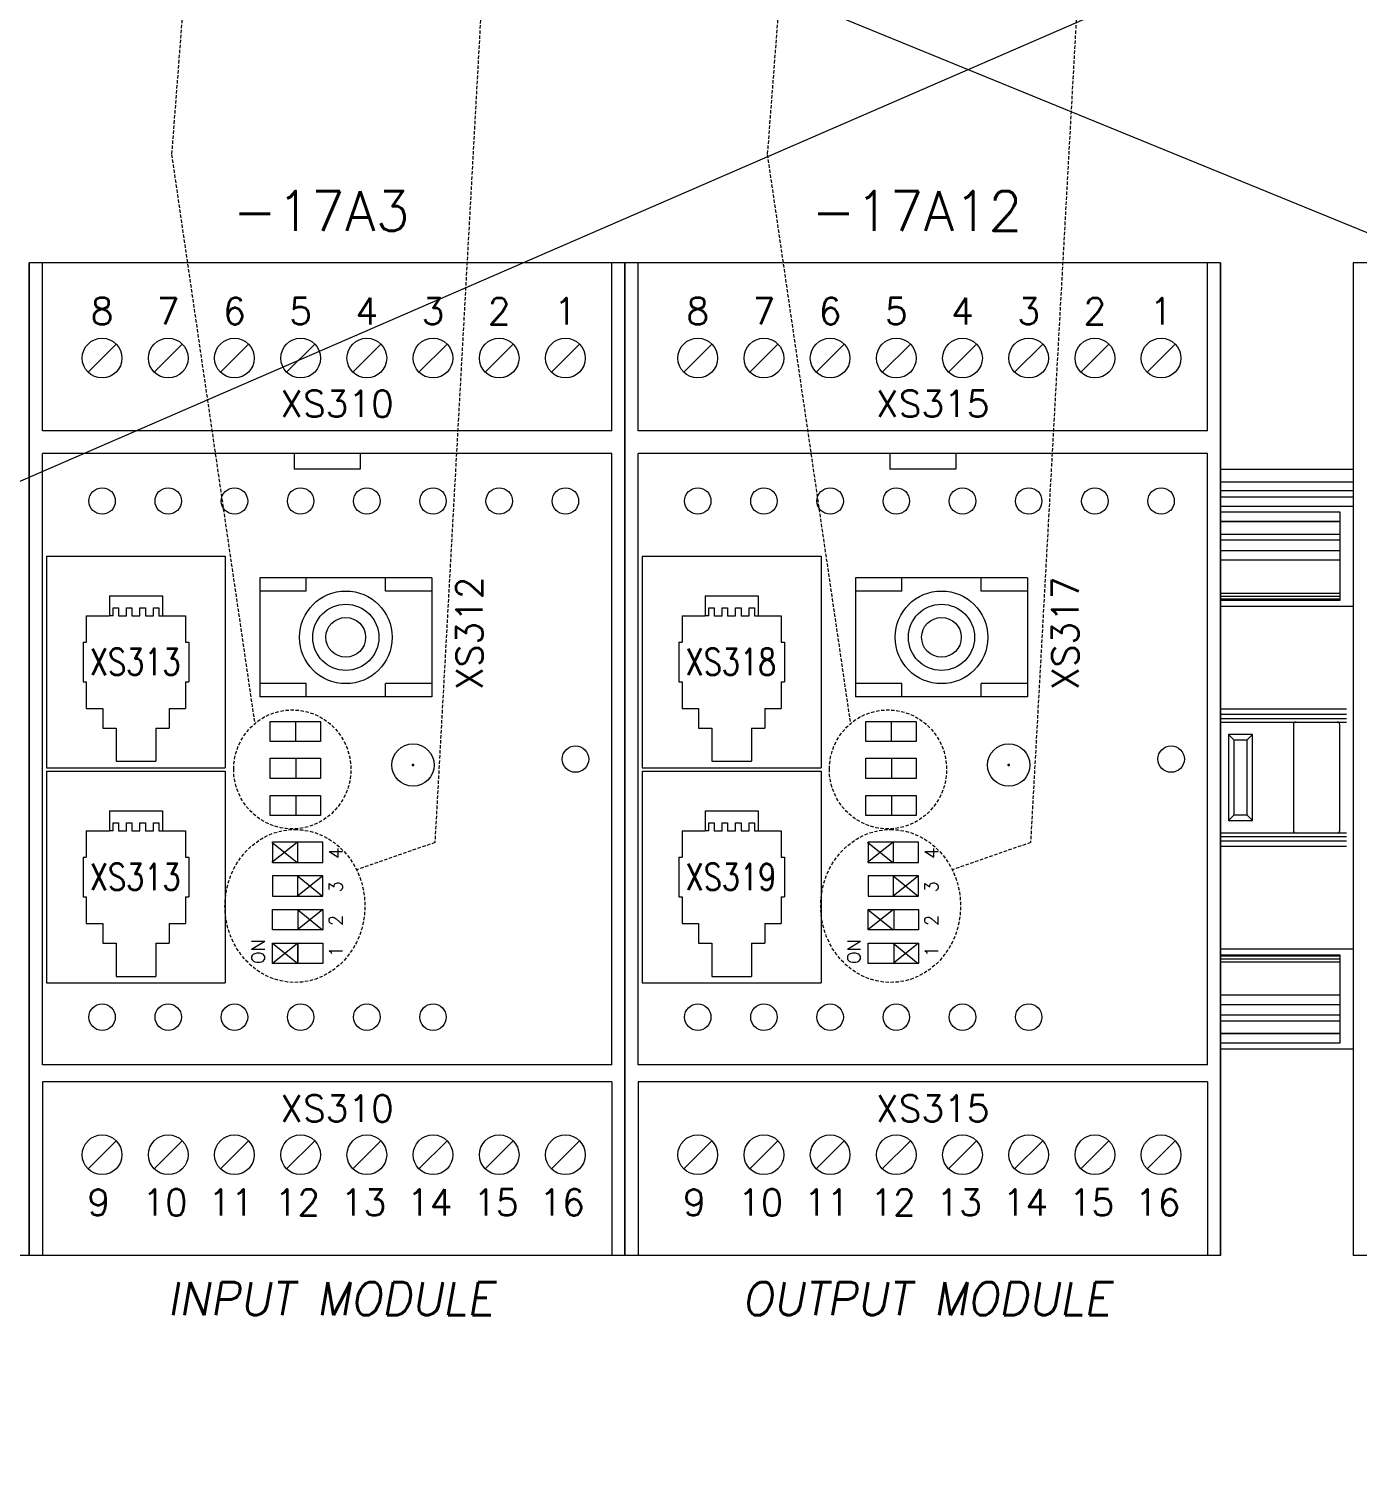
# Model space of a CAD drawing. Extents: x -2993 to 3661, y -4147 to -1441.
# Drawn here: x -220.6 to -120.2, y -2360.5 to -2250.6 of the extents above; entities that cross this region are included whole.
import ezdxf
from ezdxf.enums import TextEntityAlignment as Align

# ---------------------------------------------------------------- set-up
doc = ezdxf.new("R2010")
doc.units = 0
doc.header["$LTSCALE"] = 0.1
doc.header["$MEASUREMENT"] = 0
doc.linetypes.add('DASHED', pattern=[19.05, 12.7, -6.35])
doc.layers.get('0').update_dxf_attribs({"linetype": 'CONTINUOUS'})
doc.layers.add('50C', color=7, linetype='CONTINUOUS')
doc.styles.get("Standard").update_dxf_attribs({"font": 'simplex.shx'})

msp = doc.modelspace()

# ---------------------------------------------------------------- linework, layer by layer
at = {"lineweight": 13}
for p, q in [((110.43, -2140.77), (-384.14, -2355.52)), ((-401.54, -2150.7), (111.67, -2360.49)), ((-175.55, -2268.29), (-220.55, -2268.29)), ((-175.55, -2268.29), (-220.55, -2268.29)), ((-220.55, -2268.29), (-220.55, -2343.29)), ((-220.55, -2268.29), (-220.55, -2343.29)), ((-220.55, -2268.29), (-220.55, -2343.29)), ((-220.55, -2268.29), (-220.55, -2343.29)), ((-220.55, -2268.29), (-220.55, -2343.29)), ((-220.55, -2268.29), (-220.55, -2343.29)), ((-220.55, -2268.29), (-220.55, -2343.29)), ((-220.55, -2268.29), (-220.55, -2343.29)), ((-220.55, -2268.29), (-220.55, -2343.29)), ((-220.55, -2268.29), (-220.55, -2343.29)), ((-220.55, -2268.29), (-220.55, -2343.29)), ((-220.55, -2268.29), (-220.55, -2343.29)), ((-220.55, -2268.29), (-220.55, -2343.29)), ((-220.55, -2268.29), (-220.55, -2343.29)), ((-220.55, -2268.29), (-220.55, -2343.29)), ((-220.55, -2268.29), (-220.55, -2343.29)), ((-220.55, -2268.29), (-220.55, -2343.29)), ((-220.55, -2268.29), (-220.55, -2343.29)), ((-220.55, -2268.29), (-220.55, -2343.29)), ((-220.55, -2268.29), (-220.55, -2343.29)), ((-220.55, -2268.29), (-220.55, -2343.29)), ((-220.55, -2268.29), (-220.55, -2343.29)), ((-220.55, -2268.29), (-220.55, -2343.29)), ((-220.55, -2268.29), (-220.55, -2343.29)), ((-220.55, -2268.29), (-220.55, -2343.29)), ((-219.55, -2280.99), (-219.55, -2268.29)), ((-176.55, -2280.99), (-176.55, -2268.29)), ((-130.55, -2268.29), (-175.55, -2268.29)), ((-130.55, -2268.29), (-175.55, -2268.29)), ((-175.55, -2268.29), (-175.55, -2343.29)), ((-175.55, -2268.29), (-175.55, -2343.29)), ((-175.55, -2268.29), (-175.55, -2343.29)), ((-175.55, -2268.29), (-175.55, -2343.29)), ((-175.55, -2268.29), (-175.55, -2343.29)), ((-175.55, -2268.29), (-175.55, -2343.29)), ((-175.55, -2268.29), (-175.55, -2343.29)), ((-175.55, -2268.29), (-175.55, -2343.29)), ((-175.55, -2268.29), (-175.55, -2343.29)), ((-175.55, -2268.29), (-175.55, -2343.29)), ((-175.55, -2268.29), (-175.55, -2343.29)), ((-175.55, -2268.29), (-175.55, -2343.29)), ((-175.55, -2268.29), (-175.55, -2343.29)), ((-175.55, -2268.29), (-175.55, -2343.29)), ((-175.55, -2268.29), (-175.55, -2343.29)), ((-175.55, -2268.29), (-175.55, -2343.29)), ((-175.55, -2268.29), (-175.55, -2343.29)), ((-175.55, -2268.29), (-175.55, -2343.29)), ((-175.55, -2268.29), (-175.55, -2343.29)), ((-175.55, -2268.29), (-175.55, -2343.29)), ((-175.55, -2268.29), (-175.55, -2343.29)), ((-175.55, -2268.29), (-175.55, -2343.29)), ((-175.55, -2268.29), (-175.55, -2343.29)), ((-175.55, -2268.29), (-175.55, -2343.29)), ((-175.55, -2268.29), (-175.55, -2343.29)), ((-174.55, -2280.99), (-174.55, -2268.29)), ((-131.55, -2280.99), (-131.55, -2268.29)), ((-130.55, -2268.29), (-130.55, -2343.29)), ((-130.55, -2268.29), (-130.55, -2343.29)), ((-130.55, -2268.29), (-130.55, -2343.29)), ((-130.55, -2268.29), (-130.55, -2343.29)), ((-130.55, -2268.29), (-130.55, -2343.29)), ((-130.55, -2268.29), (-130.55, -2343.29)), ((-130.55, -2268.29), (-130.55, -2343.29)), ((-130.55, -2268.29), (-130.55, -2343.29)), ((-130.55, -2268.29), (-130.55, -2343.29)), ((-130.55, -2268.29), (-130.55, -2343.29)), ((-130.55, -2268.29), (-130.55, -2343.29)), ((-130.55, -2268.29), (-130.55, -2343.29)), ((-130.55, -2268.29), (-130.55, -2343.29)), ((-130.55, -2268.29), (-130.55, -2343.29)), ((-130.55, -2268.29), (-130.55, -2343.29)), ((-130.55, -2268.29), (-130.55, -2343.29)), ((-130.55, -2268.29), (-130.55, -2343.29)), ((-130.55, -2268.29), (-130.55, -2343.29)), ((-130.55, -2268.29), (-130.55, -2343.29)), ((-130.55, -2268.29), (-130.55, -2343.29)), ((-130.55, -2268.29), (-130.55, -2343.29)), ((-130.55, -2268.29), (-130.55, -2343.29)), ((-130.55, -2268.29), (-130.55, -2343.29)), ((-130.55, -2268.29), (-130.55, -2343.29)), ((-130.55, -2268.29), (-130.55, -2343.29)), ((-120.55, -2268.29), (-120.55, -2343.29)), ((-120.55, -2268.29), (-120.55, -2343.29)), ((-120.55, -2268.29), (-120.55, -2343.29)), ((-75.55, -2268.29), (-120.55, -2268.29)), ((-75.55, -2268.29), (-120.55, -2268.29)), ((-213.99, -2274.43), (-216.11, -2276.55)), ((-208.99, -2274.43), (-211.11, -2276.55)), ((-203.99, -2274.43), (-206.11, -2276.55)), ((-198.99, -2274.43), (-201.11, -2276.55)), ((-193.99, -2274.43), (-196.11, -2276.55)), ((-188.99, -2274.43), (-191.11, -2276.55)), ((-183.99, -2274.43), (-186.11, -2276.55)), ((-178.99, -2274.43), (-181.11, -2276.55)), ((-168.99, -2274.43), (-171.11, -2276.55)), ((-163.99, -2274.43), (-166.11, -2276.55)), ((-158.99, -2274.43), (-161.11, -2276.55)), ((-153.99, -2274.43), (-156.11, -2276.55)), ((-148.99, -2274.43), (-151.11, -2276.55)), ((-143.99, -2274.43), (-146.11, -2276.55)), ((-138.99, -2274.43), (-141.11, -2276.55)), ((-133.99, -2274.43), (-136.11, -2276.55)), ((-220.55, -2327.99), (-220.55, -2277.99)), ((-220.55, -2327.99), (-220.55, -2277.99)), ((-220.55, -2327.99), (-220.55, -2277.99)), ((-175.55, -2327.99), (-175.55, -2277.99)), ((-175.55, -2327.99), (-175.55, -2277.99)), ((-175.55, -2327.99), (-175.55, -2277.99)), ((-130.55, -2327.99), (-130.55, -2277.99)), ((-130.55, -2327.99), (-130.55, -2277.99)), ((-130.55, -2327.99), (-130.55, -2277.99)), ((-220.55, -2330.79), (-220.55, -2280.79)), ((-220.55, -2330.79), (-220.55, -2280.79)), ((-220.55, -2330.79), (-220.55, -2280.79)), ((-176.55, -2280.99), (-219.55, -2280.99)), ((-175.55, -2330.79), (-175.55, -2280.79)), ((-175.55, -2330.79), (-175.55, -2280.79)), ((-175.55, -2330.79), (-175.55, -2280.79)), ((-131.55, -2280.99), (-174.55, -2280.99)), ((-130.55, -2330.79), (-130.55, -2280.79)), ((-130.55, -2330.79), (-130.55, -2280.79)), ((-130.55, -2330.79), (-130.55, -2280.79)), ((-220.55, -2328.89), (-220.55, -2282.69)), ((-220.55, -2328.89), (-220.55, -2282.69)), ((-220.55, -2328.89), (-220.55, -2282.69)), ((-220.55, -2328.89), (-220.55, -2282.69)), ((-220.55, -2328.89), (-220.55, -2282.69)), ((-176.55, -2282.69), (-219.55, -2282.69)), ((-219.55, -2328.89), (-219.55, -2282.69)), ((-200.55, -2282.69), (-200.55, -2283.89)), ((-195.55, -2282.69), (-195.55, -2283.89)), ((-176.55, -2328.89), (-176.55, -2282.69)), ((-175.55, -2328.89), (-175.55, -2282.69)), ((-175.55, -2328.89), (-175.55, -2282.69)), ((-175.55, -2328.89), (-175.55, -2282.69)), ((-175.55, -2328.89), (-175.55, -2282.69)), ((-175.55, -2328.89), (-175.55, -2282.69)), ((-131.55, -2282.69), (-174.55, -2282.69)), ((-174.55, -2328.89), (-174.55, -2282.69)), ((-155.55, -2282.69), (-155.55, -2283.89)), ((-150.55, -2282.69), (-150.55, -2283.89)), ((-131.55, -2328.89), (-131.55, -2282.69)), ((-130.55, -2328.89), (-130.55, -2282.69)), ((-130.55, -2328.89), (-130.55, -2282.69)), ((-130.55, -2328.89), (-130.55, -2282.69)), ((-130.55, -2328.89), (-130.55, -2282.69)), ((-130.55, -2328.89), (-130.55, -2282.69)), ((-195.55, -2283.89), (-200.55, -2283.89)), ((-150.55, -2283.89), (-155.55, -2283.89)), ((-120.55, -2283.89), (-120.55, -2327.69)), ((-219.24, -2290.46), (-219.24, -2306.46)), ((-219.24, -2290.46), (-205.74, -2290.46)), ((-205.74, -2290.46), (-205.74, -2306.46)), ((-174.24, -2290.46), (-174.24, -2306.46)), ((-174.24, -2290.46), (-160.74, -2290.46)), ((-160.74, -2290.46), (-160.74, -2306.46)), ((-203.14, -2292.09), (-203.14, -2301.09)), ((-190.14, -2292.09), (-203.14, -2292.09)), ((-199.64, -2293.09), (-199.64, -2292.09)), ((-193.64, -2293.09), (-193.64, -2292.09)), ((-190.14, -2292.09), (-190.14, -2301.09)), ((-158.14, -2292.09), (-158.14, -2301.09)), ((-145.14, -2292.09), (-158.14, -2292.09)), ((-154.64, -2293.09), (-154.64, -2292.09)), ((-148.64, -2293.09), (-148.64, -2292.09)), ((-145.14, -2292.09), (-145.14, -2301.09)), ((-214.49, -2293.46), (-214.49, -2294.96)), ((-214.49, -2293.46), (-210.49, -2293.46)), ((-210.49, -2293.46), (-210.49, -2294.96)), ((-199.64, -2293.09), (-203.14, -2293.09)), ((-190.14, -2293.09), (-193.64, -2293.09)), ((-169.49, -2293.46), (-169.49, -2294.96)), ((-169.49, -2293.46), (-165.49, -2293.46)), ((-165.49, -2293.46), (-165.49, -2294.96)), ((-154.64, -2293.09), (-158.14, -2293.09)), ((-145.14, -2293.09), (-148.64, -2293.09)), ((-214.22, -2294.37), (-213.82, -2294.37)), ((-214.22, -2294.96), (-214.22, -2294.37)), ((-213.82, -2294.37), (-213.82, -2294.96)), ((-213.21, -2294.37), (-212.8, -2294.37)), ((-213.21, -2294.96), (-213.21, -2294.37)), ((-212.8, -2294.37), (-212.8, -2294.96)), ((-212.19, -2294.37), (-211.78, -2294.37)), ((-212.19, -2294.96), (-212.19, -2294.37)), ((-211.78, -2294.37), (-211.78, -2294.96)), ((-211.17, -2294.37), (-210.77, -2294.37)), ((-211.17, -2294.96), (-211.17, -2294.37)), ((-210.77, -2294.37), (-210.77, -2294.96)), ((-169.22, -2294.37), (-168.82, -2294.37)), ((-169.22, -2294.96), (-169.22, -2294.37)), ((-168.82, -2294.37), (-168.82, -2294.96)), ((-168.21, -2294.37), (-167.8, -2294.37)), ((-168.21, -2294.96), (-168.21, -2294.37)), ((-167.8, -2294.37), (-167.8, -2294.96)), ((-167.19, -2294.96), (-167.19, -2294.37)), ((-167.19, -2294.37), (-166.78, -2294.37)), ((-166.78, -2294.37), (-166.78, -2294.96)), ((-166.17, -2294.37), (-165.77, -2294.37)), ((-166.17, -2294.96), (-166.17, -2294.37)), ((-165.77, -2294.37), (-165.77, -2294.96)), ((-216.24, -2294.96), (-214.49, -2294.96)), ((-216.24, -2294.96), (-216.24, -2296.96)), ((-214.22, -2294.96), (-214.49, -2294.96)), ((-213.82, -2294.96), (-213.21, -2294.96)), ((-212.8, -2294.96), (-212.19, -2294.96)), ((-211.78, -2294.96), (-211.17, -2294.96)), ((-210.77, -2294.96), (-210.49, -2294.96)), ((-210.49, -2294.96), (-208.74, -2294.96)), ((-208.74, -2294.96), (-208.74, -2296.96)), ((-171.24, -2294.96), (-169.49, -2294.96)), ((-171.24, -2294.96), (-171.24, -2296.96)), ((-169.22, -2294.96), (-169.49, -2294.96)), ((-168.82, -2294.96), (-168.21, -2294.96)), ((-167.8, -2294.96), (-167.19, -2294.96)), ((-166.78, -2294.96), (-166.17, -2294.96)), ((-165.77, -2294.96), (-165.49, -2294.96)), ((-165.49, -2294.96), (-163.74, -2294.96)), ((-163.74, -2294.96), (-163.74, -2296.96)), ((-216.49, -2296.96), (-216.24, -2296.96)), ((-216.49, -2296.96), (-216.49, -2299.96)), ((-208.74, -2296.96), (-208.49, -2296.96)), ((-208.49, -2296.96), (-208.49, -2299.96)), ((-171.49, -2296.96), (-171.24, -2296.96)), ((-171.49, -2296.96), (-171.49, -2299.96)), ((-163.74, -2296.96), (-163.49, -2296.96)), ((-163.49, -2296.96), (-163.49, -2299.96)), ((-216.49, -2299.96), (-216.24, -2299.96)), ((-216.24, -2299.96), (-216.24, -2301.96)), ((-208.74, -2299.96), (-208.49, -2299.96)), ((-208.74, -2299.96), (-208.74, -2301.96)), ((-199.64, -2300.09), (-203.14, -2300.09)), ((-199.64, -2301.09), (-199.64, -2300.09)), ((-193.64, -2301.09), (-193.64, -2300.09)), ((-190.14, -2300.09), (-193.64, -2300.09)), ((-171.49, -2299.96), (-171.24, -2299.96)), ((-171.24, -2299.96), (-171.24, -2301.96)), ((-163.74, -2299.96), (-163.49, -2299.96)), ((-163.74, -2299.96), (-163.74, -2301.96)), ((-154.64, -2300.09), (-158.14, -2300.09)), ((-154.64, -2301.09), (-154.64, -2300.09)), ((-145.14, -2300.09), (-148.64, -2300.09)), ((-148.64, -2301.09), (-148.64, -2300.09)), ((-190.14, -2301.09), (-203.14, -2301.09)), ((-145.14, -2301.09), (-158.14, -2301.09)), ((-216.24, -2301.96), (-214.99, -2301.96)), ((-214.99, -2301.96), (-214.99, -2303.46)), ((-209.99, -2301.96), (-209.99, -2303.46)), ((-209.99, -2301.96), (-208.74, -2301.96)), ((-171.24, -2301.96), (-169.99, -2301.96)), ((-169.99, -2301.96), (-169.99, -2303.46)), ((-164.99, -2301.96), (-164.99, -2303.46)), ((-164.99, -2301.96), (-163.74, -2301.96)), ((-214.99, -2303.46), (-213.99, -2303.46)), ((-213.99, -2303.46), (-213.99, -2305.96)), ((-210.99, -2303.46), (-210.99, -2305.96)), ((-210.99, -2303.46), (-209.99, -2303.46)), ((-202.35, -2302.94), (-198.54, -2302.94)), ((-202.35, -2304.46), (-202.35, -2302.94)), ((-200.45, -2302.94), (-200.45, -2304.46)), ((-198.54, -2302.94), (-198.54, -2304.46)), ((-169.99, -2303.46), (-168.99, -2303.46)), ((-168.99, -2303.46), (-168.99, -2305.96)), ((-165.99, -2303.46), (-165.99, -2305.96)), ((-165.99, -2303.46), (-164.99, -2303.46)), ((-157.35, -2302.94), (-153.54, -2302.94)), ((-157.35, -2304.46), (-157.35, -2302.94)), ((-155.45, -2302.94), (-155.45, -2304.46)), ((-153.54, -2302.94), (-153.54, -2304.46)), ((-198.54, -2304.46), (-202.35, -2304.46)), ((-153.54, -2304.46), (-157.35, -2304.46)), ((-202.35, -2307.26), (-202.35, -2305.73)), ((-202.35, -2305.73), (-198.54, -2305.73)), ((-200.42, -2305.73), (-200.42, -2307.26)), ((-198.54, -2305.73), (-198.54, -2307.26)), ((-157.35, -2307.26), (-157.35, -2305.73)), ((-157.35, -2305.73), (-153.54, -2305.73)), ((-155.42, -2305.73), (-155.42, -2307.26)), ((-153.54, -2305.73), (-153.54, -2307.26)), ((-219.24, -2306.46), (-205.74, -2306.46)), ((-219.24, -2306.71), (-205.74, -2306.71)), ((-219.24, -2306.71), (-219.24, -2322.71)), ((-213.99, -2305.96), (-210.99, -2305.96)), ((-205.74, -2306.71), (-205.74, -2322.71)), ((-174.24, -2306.46), (-160.74, -2306.46)), ((-174.24, -2306.71), (-160.74, -2306.71)), ((-174.24, -2306.71), (-174.24, -2322.71)), ((-168.99, -2305.96), (-165.99, -2305.96)), ((-160.74, -2306.71), (-160.74, -2322.71)), ((-198.54, -2307.26), (-202.35, -2307.26)), ((-153.54, -2307.26), (-157.35, -2307.26)), ((-202.35, -2310.05), (-202.35, -2308.53)), ((-202.35, -2308.53), (-198.54, -2308.53)), ((-200.42, -2308.53), (-200.42, -2310.05)), ((-198.54, -2308.53), (-198.54, -2310.05)), ((-157.35, -2310.05), (-157.35, -2308.53)), ((-157.35, -2308.53), (-153.54, -2308.53)), ((-155.42, -2308.53), (-155.42, -2310.05)), ((-153.54, -2308.53), (-153.54, -2310.05)), ((-214.49, -2309.71), (-214.49, -2311.21)), ((-214.49, -2309.71), (-210.49, -2309.71)), ((-210.49, -2309.71), (-210.49, -2311.21)), ((-198.54, -2310.05), (-202.35, -2310.05)), ((-169.49, -2309.71), (-169.49, -2311.21)), ((-169.49, -2309.71), (-165.49, -2309.71)), ((-165.49, -2309.71), (-165.49, -2311.21)), ((-153.54, -2310.05), (-157.35, -2310.05)), ((-216.24, -2311.21), (-214.49, -2311.21)), ((-216.24, -2311.21), (-216.24, -2313.21)), ((-214.22, -2311.21), (-214.49, -2311.21)), ((-214.22, -2310.62), (-213.82, -2310.62)), ((-214.22, -2311.21), (-214.22, -2310.62)), ((-213.82, -2310.62), (-213.82, -2311.21)), ((-213.82, -2311.21), (-213.21, -2311.21)), ((-213.21, -2310.62), (-212.8, -2310.62)), ((-213.21, -2311.21), (-213.21, -2310.62)), ((-212.8, -2310.62), (-212.8, -2311.21)), ((-212.8, -2311.21), (-212.19, -2311.21)), ((-212.19, -2311.21), (-212.19, -2310.62)), ((-212.19, -2310.62), (-211.78, -2310.62)), ((-211.78, -2310.62), (-211.78, -2311.21)), ((-211.78, -2311.21), (-211.17, -2311.21)), ((-211.17, -2310.62), (-210.77, -2310.62)), ((-211.17, -2311.21), (-211.17, -2310.62)), ((-210.77, -2310.62), (-210.77, -2311.21)), ((-210.77, -2311.21), (-210.49, -2311.21)), ((-210.49, -2311.21), (-208.74, -2311.21)), ((-208.74, -2311.21), (-208.74, -2313.21)), ((-171.24, -2311.21), (-169.49, -2311.21)), ((-171.24, -2311.21), (-171.24, -2313.21)), ((-169.22, -2311.21), (-169.49, -2311.21)), ((-169.22, -2310.62), (-168.82, -2310.62)), ((-169.22, -2311.21), (-169.22, -2310.62)), ((-168.82, -2310.62), (-168.82, -2311.21)), ((-168.82, -2311.21), (-168.21, -2311.21)), ((-168.21, -2310.62), (-167.8, -2310.62)), ((-168.21, -2311.21), (-168.21, -2310.62)), ((-167.8, -2310.62), (-167.8, -2311.21)), ((-167.8, -2311.21), (-167.19, -2311.21)), ((-167.19, -2311.21), (-167.19, -2310.62)), ((-167.19, -2310.62), (-166.78, -2310.62)), ((-166.78, -2310.62), (-166.78, -2311.21)), ((-166.78, -2311.21), (-166.17, -2311.21)), ((-166.17, -2310.62), (-165.77, -2310.62)), ((-166.17, -2311.21), (-166.17, -2310.62)), ((-165.77, -2310.62), (-165.77, -2311.21)), ((-165.77, -2311.21), (-165.49, -2311.21)), ((-165.49, -2311.21), (-163.74, -2311.21)), ((-163.74, -2311.21), (-163.74, -2313.21)), ((-202.22, -2312.08), (-200.32, -2313.61)), ((-200.29, -2312.08), (-202.22, -2313.61)), ((-202.18, -2312.08), (-202.18, -2313.61)), ((-198.37, -2312.08), (-202.18, -2312.08)), ((-200.29, -2312.08), (-200.29, -2313.61)), ((-198.37, -2313.61), (-198.37, -2312.08)), ((-157.22, -2312.08), (-155.32, -2313.61)), ((-155.29, -2312.08), (-157.22, -2313.61)), ((-157.18, -2312.08), (-157.18, -2313.61)), ((-153.37, -2312.08), (-157.18, -2312.08)), ((-155.29, -2312.08), (-155.29, -2313.61)), ((-153.37, -2313.61), (-153.37, -2312.08)), ((-216.49, -2313.21), (-216.24, -2313.21)), ((-216.49, -2313.21), (-216.49, -2316.21)), ((-208.74, -2313.21), (-208.49, -2313.21)), ((-208.49, -2313.21), (-208.49, -2316.21)), ((-171.49, -2313.21), (-171.24, -2313.21)), ((-171.49, -2313.21), (-171.49, -2316.21)), ((-163.74, -2313.21), (-163.49, -2313.21)), ((-163.49, -2313.21), (-163.49, -2316.21)), ((-202.18, -2313.61), (-198.37, -2313.61)), ((-202.18, -2314.62), (-202.18, -2316.15)), ((-198.37, -2314.62), (-202.18, -2314.62)), ((-200.29, -2314.62), (-200.29, -2316.15)), ((-200.29, -2314.62), (-198.39, -2316.15)), ((-198.37, -2314.62), (-200.29, -2316.15)), ((-198.37, -2316.15), (-198.37, -2314.62)), ((-157.18, -2313.61), (-153.37, -2313.61)), ((-157.18, -2314.62), (-157.18, -2316.15)), ((-153.37, -2314.62), (-157.18, -2314.62)), ((-155.29, -2314.62), (-155.29, -2316.15)), ((-155.29, -2314.62), (-153.39, -2316.15)), ((-153.37, -2314.62), (-155.29, -2316.15)), ((-153.37, -2316.15), (-153.37, -2314.62)), ((-216.49, -2316.21), (-216.24, -2316.21)), ((-216.24, -2316.21), (-216.24, -2318.21)), ((-208.74, -2316.21), (-208.49, -2316.21)), ((-208.74, -2316.21), (-208.74, -2318.21)), ((-202.18, -2316.15), (-198.37, -2316.15)), ((-171.49, -2316.21), (-171.24, -2316.21)), ((-171.24, -2316.21), (-171.24, -2318.21)), ((-163.74, -2316.21), (-163.49, -2316.21)), ((-163.74, -2316.21), (-163.74, -2318.21)), ((-157.18, -2316.15), (-153.37, -2316.15)), ((-202.18, -2318.69), (-202.18, -2317.16)), ((-202.18, -2317.16), (-198.37, -2317.16)), ((-200.29, -2317.16), (-198.39, -2318.69)), ((-198.37, -2317.16), (-200.29, -2318.69)), ((-200.25, -2317.16), (-200.25, -2318.69)), ((-198.37, -2317.16), (-198.37, -2318.69)), ((-157.2, -2317.16), (-155.29, -2318.69)), ((-155.27, -2317.16), (-157.2, -2318.69)), ((-157.18, -2318.69), (-157.18, -2317.16)), ((-157.18, -2317.16), (-153.37, -2317.16)), ((-155.25, -2317.16), (-155.25, -2318.69)), ((-153.37, -2317.16), (-153.37, -2318.69)), ((-216.24, -2318.21), (-214.99, -2318.21)), ((-214.99, -2318.21), (-214.99, -2319.71)), ((-209.99, -2318.21), (-208.74, -2318.21)), ((-209.99, -2318.21), (-209.99, -2319.71)), ((-198.37, -2318.69), (-202.18, -2318.69)), ((-171.24, -2318.21), (-169.99, -2318.21)), ((-169.99, -2318.21), (-169.99, -2319.71)), ((-164.99, -2318.21), (-163.74, -2318.21)), ((-164.99, -2318.21), (-164.99, -2319.71)), ((-153.37, -2318.69), (-157.18, -2318.69)), ((-214.99, -2319.71), (-213.99, -2319.71)), ((-213.99, -2319.71), (-213.99, -2322.21)), ((-210.99, -2319.71), (-209.99, -2319.71)), ((-210.99, -2319.71), (-210.99, -2322.21)), ((-202.18, -2321.23), (-202.18, -2319.7)), ((-202.18, -2319.7), (-198.37, -2319.7)), ((-202.18, -2319.7), (-200.27, -2321.23)), ((-200.25, -2319.7), (-202.18, -2321.23)), ((-200.27, -2321.23), (-200.25, -2319.7)), ((-200.25, -2319.7), (-200.25, -2321.23)), ((-198.37, -2319.7), (-198.37, -2321.23)), ((-169.99, -2319.71), (-168.99, -2319.71)), ((-168.99, -2319.71), (-168.99, -2322.21)), ((-165.99, -2319.71), (-164.99, -2319.71)), ((-165.99, -2319.71), (-165.99, -2322.21)), ((-157.18, -2321.23), (-157.18, -2319.7)), ((-157.18, -2319.7), (-153.37, -2319.7)), ((-155.29, -2319.7), (-153.39, -2321.23)), ((-153.37, -2319.7), (-155.29, -2321.23)), ((-155.25, -2319.7), (-155.25, -2321.23)), ((-153.37, -2319.7), (-153.37, -2321.23)), ((-198.37, -2321.23), (-202.18, -2321.23)), ((-153.37, -2321.23), (-157.18, -2321.23)), ((-213.99, -2322.21), (-210.99, -2322.21)), ((-168.99, -2322.21), (-165.99, -2322.21)), ((-219.24, -2322.71), (-205.74, -2322.71)), ((-174.24, -2322.71), (-160.74, -2322.71)), ((-176.55, -2328.89), (-219.55, -2328.89)), ((-131.55, -2328.89), (-174.55, -2328.89)), ((-176.55, -2330.19), (-219.55, -2330.19)), ((-219.55, -2330.19), (-219.55, -2343.29)), ((-176.55, -2330.19), (-176.55, -2343.29)), ((-131.55, -2330.19), (-174.55, -2330.19)), ((-174.55, -2330.19), (-174.55, -2343.29)), ((-131.55, -2330.19), (-131.55, -2343.29)), ((-213.99, -2334.63), (-216.11, -2336.75)), ((-208.99, -2334.63), (-211.11, -2336.75)), ((-203.99, -2334.63), (-206.11, -2336.75)), ((-198.99, -2334.63), (-201.11, -2336.75)), ((-193.99, -2334.63), (-196.11, -2336.75)), ((-188.99, -2334.63), (-191.11, -2336.75)), ((-183.99, -2334.63), (-186.11, -2336.75)), ((-178.99, -2334.63), (-181.11, -2336.75)), ((-168.99, -2334.63), (-171.11, -2336.75)), ((-163.99, -2334.63), (-166.11, -2336.75)), ((-158.99, -2334.63), (-161.11, -2336.75)), ((-153.99, -2334.63), (-156.11, -2336.75)), ((-148.99, -2334.63), (-151.11, -2336.75)), ((-143.99, -2334.63), (-146.11, -2336.75)), ((-138.99, -2334.63), (-141.11, -2336.75)), ((-133.99, -2334.63), (-136.11, -2336.75)), ((-220.55, -2343.29), (-221.55, -2343.29)), ((-175.55, -2343.29), (-220.55, -2343.29)), ((-175.55, -2343.29), (-176.55, -2343.29)), ((-130.55, -2343.29), (-175.55, -2343.29)), ((-130.55, -2343.29), (-131.55, -2343.29)), ((-75.55, -2343.29), (-120.55, -2343.29))]:
    msp.add_line(p, q, dxfattribs=at)
at = {"linetype": 'DASHED', "lineweight": 13, "ltscale": 0.2}
for p, q in [((-205.92, -2209.66), (-209.8, -2260.11)), ((-184.23, -2209.64), (-189.91, -2312.1)), ((-160.92, -2209.66), (-164.8, -2260.11)), ((-139.23, -2209.64), (-144.91, -2312.1)), ((-209.8, -2260.11), (-203.52, -2303.12)), ((-164.8, -2260.11), (-158.52, -2303.12)), ((-189.91, -2312.1), (-195.82, -2314.15)), ((-144.91, -2312.1), (-150.82, -2314.15))]:
    msp.add_line(p, q, dxfattribs=at)
at = {"linetype": 'Continuous', "lineweight": 13}
for p, q in [((-175.55, -2268.29), (-220.55, -2268.29)), ((-220.55, -2343.29), (-220.55, -2268.29)), ((-220.55, -2343.29), (-220.55, -2268.29)), ((-220.55, -2343.29), (-220.55, -2268.29)), ((-220.55, -2343.29), (-220.55, -2268.29)), ((-220.55, -2343.29), (-220.55, -2268.29)), ((-220.55, -2343.29), (-220.55, -2268.29)), ((-220.55, -2343.29), (-220.55, -2268.29)), ((-220.55, -2343.29), (-220.55, -2268.29)), ((-220.55, -2343.29), (-220.55, -2268.29)), ((-220.55, -2343.29), (-220.55, -2268.29)), ((-220.55, -2343.29), (-220.55, -2268.29)), ((-220.55, -2343.29), (-220.55, -2268.29)), ((-220.55, -2343.29), (-220.55, -2268.29)), ((-220.55, -2343.29), (-220.55, -2268.29)), ((-220.55, -2343.29), (-220.55, -2268.29)), ((-130.55, -2268.29), (-175.55, -2268.29)), ((-175.55, -2343.29), (-175.55, -2268.29)), ((-175.55, -2343.29), (-175.55, -2268.29)), ((-175.55, -2343.29), (-175.55, -2268.29)), ((-175.55, -2343.29), (-175.55, -2268.29)), ((-175.55, -2343.29), (-175.55, -2268.29)), ((-175.55, -2343.29), (-175.55, -2268.29)), ((-175.55, -2343.29), (-175.55, -2268.29)), ((-175.55, -2343.29), (-175.55, -2268.29)), ((-175.55, -2343.29), (-175.55, -2268.29)), ((-175.55, -2343.29), (-175.55, -2268.29)), ((-175.55, -2343.29), (-175.55, -2268.29)), ((-175.55, -2343.29), (-175.55, -2268.29)), ((-175.55, -2343.29), (-175.55, -2268.29)), ((-175.55, -2343.29), (-175.55, -2268.29)), ((-175.55, -2343.29), (-175.55, -2268.29)), ((-130.55, -2343.29), (-130.55, -2268.29)), ((-130.55, -2343.29), (-130.55, -2268.29)), ((-130.55, -2343.29), (-130.55, -2268.29)), ((-130.55, -2343.29), (-130.55, -2268.29)), ((-130.55, -2343.29), (-130.55, -2268.29)), ((-130.55, -2343.29), (-130.55, -2268.29)), ((-130.55, -2343.29), (-130.55, -2268.29)), ((-130.55, -2343.29), (-130.55, -2268.29)), ((-130.55, -2343.29), (-130.55, -2268.29)), ((-130.55, -2343.29), (-130.55, -2268.29)), ((-130.55, -2343.29), (-130.55, -2268.29)), ((-130.55, -2343.29), (-130.55, -2268.29)), ((-130.55, -2343.29), (-130.55, -2268.29)), ((-130.55, -2343.29), (-130.55, -2268.29)), ((-130.55, -2343.29), (-130.55, -2268.29)), ((-175.55, -2343.29), (-220.55, -2343.29)), ((-130.55, -2343.29), (-175.55, -2343.29))]:
    msp.add_line(p, q, dxfattribs=at)
at = {"color": 7, "linetype": 'Continuous', "lineweight": 13}
for p, q in [((-130.55, -2283.89), (-120.55, -2283.89)), ((-120.55, -2284.87), (-130.55, -2284.87)), ((-130.55, -2285.49), (-120.55, -2285.49)), ((-120.55, -2285.99), (-130.55, -2285.99)), ((-130.55, -2286.69), (-120.55, -2286.69)), ((-130.55, -2287.12), (-121.55, -2287.12)), ((-121.55, -2287.12), (-121.55, -2293.81)), ((-130.55, -2287.82), (-121.55, -2287.82)), ((-121.55, -2287.86), (-130.55, -2287.86)), ((-121.55, -2288.82), (-130.55, -2288.82)), ((-121.55, -2289.25), (-130.55, -2289.25)), ((-130.55, -2290.03), (-121.55, -2290.03)), ((-130.55, -2290.74), (-121.55, -2290.74)), ((-121.55, -2293.28), (-130.55, -2293.28)), ((-130.55, -2293.47), (-121.55, -2293.47)), ((-121.55, -2293.71), (-130.55, -2293.71)), ((-121.55, -2293.81), (-130.55, -2293.81)), ((-130.55, -2294.24), (-120.55, -2294.24)), ((-130.55, -2301.99), (-121.05, -2301.99)), ((-130.55, -2302.39), (-121.05, -2302.39)), ((-121.05, -2302.75), (-130.55, -2302.75)), ((-130.55, -2302.99), (-121.05, -2302.99)), ((-125.05, -2303.19), (-125.05, -2311.19)), ((-121.55, -2311.19), (-121.55, -2303.19)), ((-129.95, -2303.94), (-129.55, -2304.34)), ((-129.95, -2303.94), (-129.95, -2310.44)), ((-128.15, -2303.94), (-129.95, -2303.94)), ((-129.55, -2304.34), (-129.55, -2310.04)), ((-129.55, -2304.34), (-128.55, -2304.34)), ((-128.55, -2304.34), (-128.15, -2303.94)), ((-128.55, -2310.04), (-128.55, -2304.34)), ((-128.15, -2310.44), (-128.15, -2303.94)), ((-129.55, -2310.04), (-129.95, -2310.44)), ((-128.55, -2310.04), (-129.55, -2310.04)), ((-128.15, -2310.44), (-128.55, -2310.04)), ((-129.95, -2310.44), (-128.15, -2310.44)), ((-121.05, -2311.39), (-130.55, -2311.39)), ((-130.55, -2311.63), (-121.05, -2311.63)), ((-121.05, -2311.99), (-130.55, -2311.99)), ((-121.05, -2312.39), (-130.55, -2312.39)), ((-130.55, -2320.14), (-120.55, -2320.14)), ((-130.55, -2320.57), (-121.55, -2320.57)), ((-130.55, -2320.66), (-121.55, -2320.66)), ((-121.55, -2320.91), (-130.55, -2320.91)), ((-130.55, -2321.1), (-121.55, -2321.1)), ((-121.55, -2320.57), (-121.55, -2327.26)), ((-121.55, -2323.64), (-130.55, -2323.64)), ((-121.55, -2324.35), (-130.55, -2324.35)), ((-130.55, -2325.12), (-121.55, -2325.12)), ((-130.55, -2325.56), (-121.55, -2325.56)), ((-130.55, -2326.51), (-121.55, -2326.51)), ((-121.55, -2326.56), (-130.55, -2326.56)), ((-121.55, -2327.26), (-130.55, -2327.26)), ((-130.55, -2327.69), (-120.55, -2327.69))]:
    msp.add_line(p, q, dxfattribs=at)
at = {"lineweight": 13, "const_width": 0.1}
for points in [[(-191.51, -2306.24, 1), (-191.61, -2306.24, 1)], [(-146.51, -2306.24, 1), (-146.61, -2306.24, 1)]]:
    msp.add_lwpolyline(points, format="xyb", close=True, dxfattribs=at)
at = {"lineweight": 13}
for centre, radius in [((-215.05, -2275.49), 1.5), ((-210.05, -2275.49), 1.5), ((-205.05, -2275.49), 1.5), ((-200.05, -2275.49), 1.5), ((-195.05, -2275.49), 1.5), ((-190.05, -2275.49), 1.5), ((-185.05, -2275.49), 1.5), ((-180.05, -2275.49), 1.5), ((-170.05, -2275.49), 1.5), ((-165.05, -2275.49), 1.5), ((-160.05, -2275.49), 1.5), ((-155.05, -2275.49), 1.5), ((-150.05, -2275.49), 1.5), ((-145.05, -2275.49), 1.5), ((-140.05, -2275.49), 1.5), ((-135.05, -2275.49), 1.5), ((-215.05, -2286.29), 1), ((-210.05, -2286.29), 1), ((-205.05, -2286.29), 1), ((-200.05, -2286.29), 1), ((-195.05, -2286.29), 1), ((-190.05, -2286.29), 1), ((-185.05, -2286.29), 1), ((-180.05, -2286.29), 1), ((-170.05, -2286.29), 1), ((-165.05, -2286.29), 1), ((-160.05, -2286.29), 1), ((-155.05, -2286.29), 1), ((-150.05, -2286.29), 1), ((-145.05, -2286.29), 1), ((-140.05, -2286.29), 1), ((-135.05, -2286.29), 1), ((-196.64, -2296.59), 3.5), ((-151.64, -2296.59), 3.5), ((-196.64, -2296.59), 2.5), ((-151.64, -2296.59), 2.5), ((-196.64, -2296.59), 1.5), ((-151.64, -2296.59), 1.5), ((-191.56, -2306.24), 1.6), ((-146.56, -2306.24), 1.6), ((-179.29, -2305.79), 1), ((-134.29, -2305.79), 1), ((-215.05, -2325.29), 1), ((-210.05, -2325.29), 1), ((-205.05, -2325.29), 1), ((-200.05, -2325.29), 1), ((-195.05, -2325.29), 1), ((-190.05, -2325.29), 1), ((-170.05, -2325.29), 1), ((-165.05, -2325.29), 1), ((-160.05, -2325.29), 1), ((-155.05, -2325.29), 1), ((-150.05, -2325.29), 1), ((-145.05, -2325.29), 1), ((-215.05, -2335.69), 1.5), ((-210.05, -2335.69), 1.5), ((-205.05, -2335.69), 1.5), ((-200.05, -2335.69), 1.5), ((-195.05, -2335.69), 1.5), ((-190.05, -2335.69), 1.5), ((-185.05, -2335.69), 1.5), ((-180.05, -2335.69), 1.5), ((-170.05, -2335.69), 1.5), ((-165.05, -2335.69), 1.5), ((-160.05, -2335.69), 1.5), ((-155.05, -2335.69), 1.5), ((-150.05, -2335.69), 1.5), ((-145.05, -2335.69), 1.5), ((-140.05, -2335.69), 1.5), ((-135.05, -2335.69), 1.5)]:
    msp.add_circle(centre, radius, dxfattribs=at)
at = {"color": 7, "linetype": 'Continuous', "lineweight": 13}
for centre, start, end in [((-124.85, -2303.19), 90, 180), ((-121.75, -2303.19), 0, 90), ((-124.85, -2311.19), 180, 270), ((-121.75, -2311.19), 270, 0)]:
    msp.add_arc(centre, 0.2, start, end, dxfattribs=at)
at = {"linetype": 'DASHED', "lineweight": 13, "ltscale": 0.2}
for centre in [(-200.68, -2306.57), (-155.68, -2306.57)]:
    msp.add_ellipse(centre, major_axis=(-0.01, -4.5), ratio=0.984111, start_param=-1.570796, end_param=4.712389, dxfattribs=at)
for centre in [(-200.48, -2316.89), (-155.48, -2316.89)]:
    msp.add_ellipse(centre, major_axis=(0, 5.78), ratio=0.914373, dxfattribs=at)
at = {"layer": '50C', "lineweight": 13}
for p, q in [((-220.55, -2280.79), (-220.55, -2330.79)), ((-220.55, -2280.79), (-220.55, -2330.79)), ((-220.55, -2280.79), (-220.55, -2330.79)), ((-220.55, -2280.79), (-220.55, -2330.79)), ((-220.55, -2280.79), (-220.55, -2330.79)), ((-220.55, -2280.79), (-220.55, -2330.79)), ((-220.55, -2280.79), (-220.55, -2330.79)), ((-175.55, -2280.79), (-175.55, -2330.79)), ((-175.55, -2280.79), (-175.55, -2330.79)), ((-175.55, -2280.79), (-175.55, -2330.79)), ((-175.55, -2280.79), (-175.55, -2330.79)), ((-175.55, -2280.79), (-175.55, -2330.79)), ((-175.55, -2280.79), (-175.55, -2330.79)), ((-175.55, -2280.79), (-175.55, -2330.79)), ((-130.55, -2280.79), (-130.55, -2330.79)), ((-130.55, -2280.79), (-130.55, -2330.79)), ((-130.55, -2280.79), (-130.55, -2330.79)), ((-130.55, -2280.79), (-130.55, -2330.79)), ((-130.55, -2280.79), (-130.55, -2330.79)), ((-130.55, -2280.79), (-130.55, -2330.79)), ((-130.55, -2280.79), (-130.55, -2330.79))]:
    msp.add_line(p, q, dxfattribs=at)

# ---------------------------------------------------------------- texts
at = {"lineweight": 13}
for s, p in [('-17A3', (-198.5, -2265.87)), ('-17A12', (-153.5, -2265.87))]:
    msp.add_text(s, height=3, dxfattribs=at).set_placement(p, align=Align.CENTER)
at = {"lineweight": 13, "text_generation_flag": 6}
for s, p in [('8', (-215.05, -2272.94)), ('7', (-210.05, -2272.94)), ('6', (-205.05, -2272.94)), ('5', (-200.05, -2272.94)), ('4', (-195.05, -2272.94)), ('3', (-190.05, -2272.94)), ('2', (-185.05, -2272.94)), ('1', (-180.05, -2272.94)), ('8', (-170.05, -2272.94)), ('7', (-165.05, -2272.94)), ('6', (-160.05, -2272.94)), ('5', (-155.05, -2272.94)), ('4', (-150.05, -2272.94)), ('3', (-145.05, -2272.94)), ('2', (-140.05, -2272.94)), ('1', (-135.05, -2272.94)), ('XS310', (-197.3, -2279.94)), ('XS315', (-152.3, -2279.94)), ('XS310', (-197.3, -2333.19)), ('XS315', (-152.3, -2333.19)), ('9', (-215.3, -2340.29)), ('10', (-210.3, -2340.29)), ('11', (-205.3, -2340.29)), ('12', (-200.3, -2340.29)), ('13', (-195.3, -2340.29)), ('14', (-190.3, -2340.29)), ('15', (-185.3, -2340.29)), ('16', (-180.3, -2340.29)), ('9', (-170.3, -2340.29)), ('10', (-165.3, -2340.29)), ('11', (-160.3, -2340.29)), ('12', (-155.3, -2340.29)), ('13', (-150.3, -2340.29)), ('14', (-145.3, -2340.29)), ('15', (-140.3, -2340.29)), ('16', (-135.3, -2340.29))]:
    msp.add_text(s, height=2, rotation=180, dxfattribs=at).set_placement(p, align=Align.CENTER)
for s, p in [('XS312', (-187.3, -2296.28)), ('XS317', (-142.3, -2296.28))]:
    msp.add_text(s, height=2, rotation=270, dxfattribs=at).set_placement(p, align=Align.MIDDLE_CENTER)
at = {"lineweight": 13, "text_generation_flag": 6, "width": 0.8}
for s, p in [('XS313', (-212.55, -2298.44)), ('XS318', (-167.55, -2298.44)), ('XS313', (-212.55, -2314.69)), ('XS319', (-167.55, -2314.69))]:
    msp.add_text(s, height=2, rotation=180, dxfattribs=at).set_placement(p, align=Align.MIDDLE_CENTER)
at = {"lineweight": 13}
for s, p in [('4', (-196.89, -2313.33)), ('4', (-151.89, -2313.33)), ('3', (-196.89, -2315.87)), ('3', (-196.89, -2315.87)), ('3', (-151.89, -2315.87)), ('3', (-151.89, -2315.87)), ('2', (-196.89, -2318.41)), ('2', (-196.89, -2318.41)), ('2', (-151.89, -2318.41)), ('2', (-151.89, -2318.41)), ('ON', (-202.75, -2321.27)), ('ON', (-157.75, -2321.27)), ('1', (-196.89, -2320.76)), ('1', (-151.89, -2320.76))]:
    msp.add_text(s, height=1, rotation=90, dxfattribs=at).set_placement(p)
at = {"lineweight": 13, "oblique": 10}
for s, p in [('INPUT MODULE', (-197.79, -2347.81)), ('OUTPUT MODULE', (-152.79, -2347.81))]:
    msp.add_text(s, height=2.5, dxfattribs=at).set_placement(p, align=Align.CENTER)

doc.saveas('drawing.dxf')
